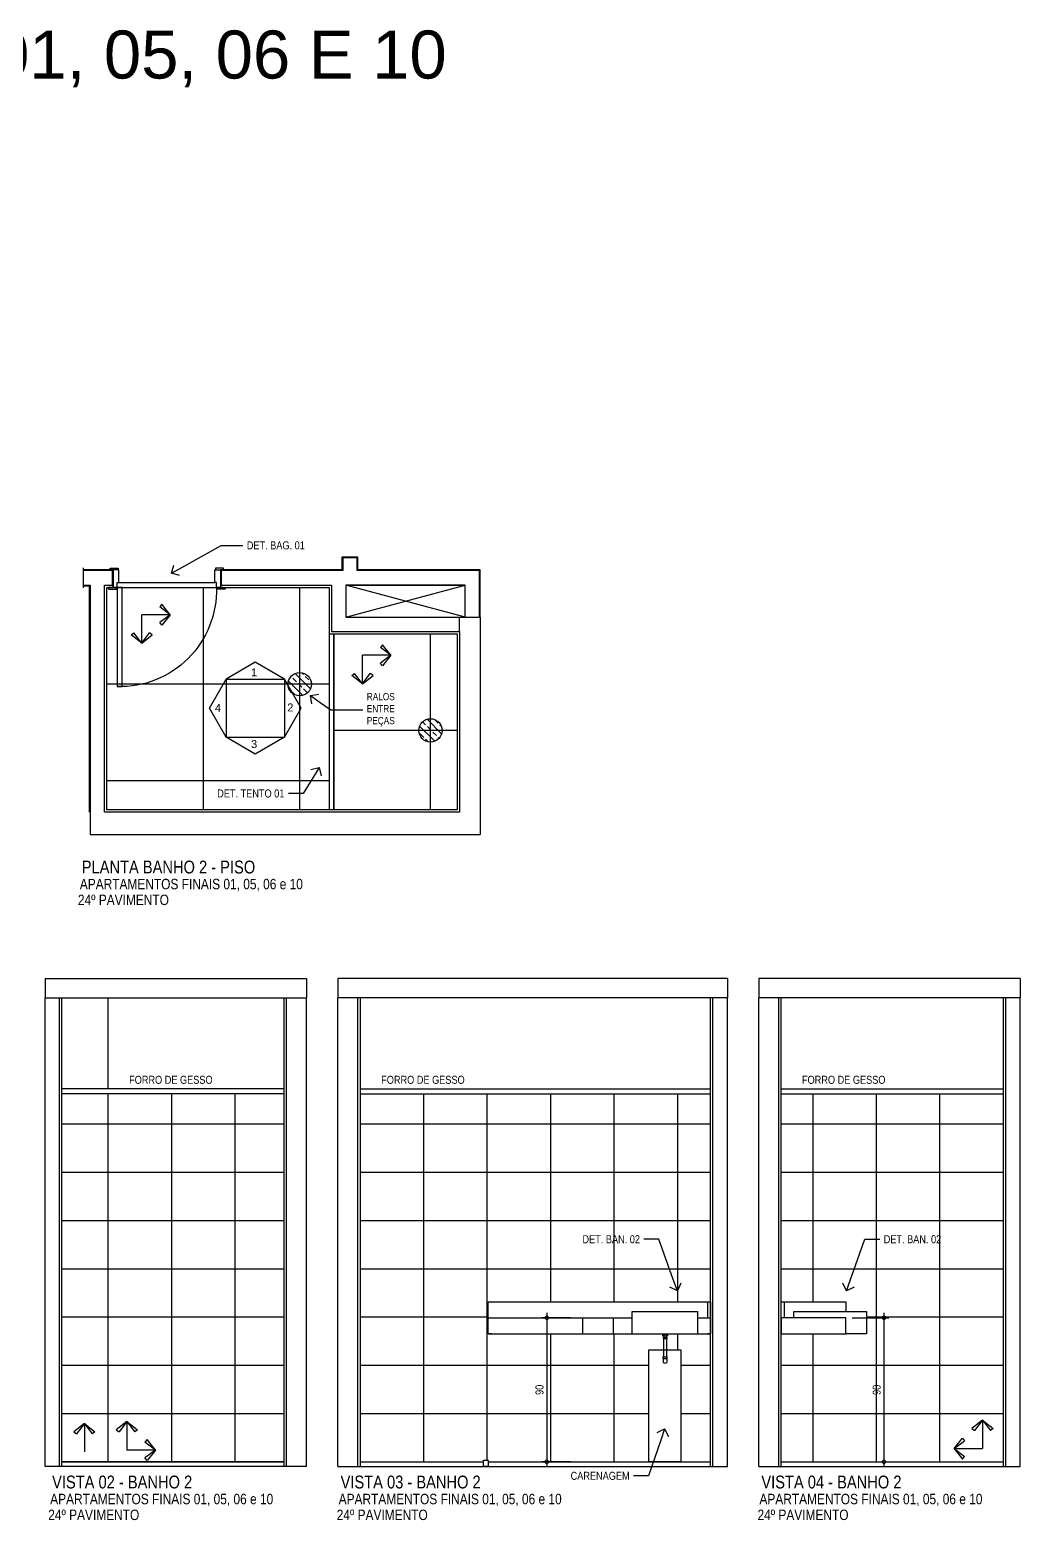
# Model space of a CAD drawing. Header units: metres. Extents: x 3 to 168, y -142 to 28.
# Drawn here: x 94.42 to 100.62, y -1.41 to 7.91 of the extents above; entities that cross this region are included whole.
import ezdxf
from ezdxf import colors
from ezdxf.entities.mleader import LeaderData, LeaderLine
from ezdxf.math import Vec2, Vec3

# ---------------------------------------------------------------- set-up
doc = ezdxf.new("R2010")
doc.units = ezdxf.units.M
doc.linetypes.add('DASHEDX2', pattern=[1.5, 1, -0.5])
for name, color, linetype in [('AI-Marcenaria', 2, 'Continuous'), ('ARQ-ALV ACAB', 4, 'Continuous'), ('ARQ-ALV OSSO', 5, 'Continuous'), ('ARQ-AUX', 7, 'Continuous'), ('ARQ-AUX1', 1, 'Continuous'), ('ARQ-AUX2', 2, 'Continuous'), ('ARQ-CAX @ 1', 1, 'Continuous'), ('ARQ-CERÂMICA', 7, 'Continuous'), ('ARQ-DIM', 2, 'Continuous'), ('ARQ-PRJ', 7, 'DASHEDX2'), ('ARQ-SIM', 1, 'Continuous'), ('ARQ-TXT', 2, 'Continuous')]:
    doc.layers.add(name, color=color, linetype=linetype)
doc.styles.add('Adesa', font='ARIALN.TTF')
doc.styles.add('Arial', font='arial.ttf')
doc.styles.get("Standard").update_dxf_attribs({"font": 'arial.ttf'})
doc.dimstyles.new('ADESA 1-0025', dxfattribs={"dimtxt": 0.05, "dimasz": 0.045, "dimexe": 0.03, "dimexo": 0.04, "dimgap": 0.02, "dimtad": 1, "dimtoh": 1, "dimdec": 0, "dimlfac": 100, "dimzin": 4, "dimtxsty": 'Adesa', "dimblk": 'DOTSMALL', "dimcen": 1, "dimdle": 0.03, "dimclrd": 1, "dimclre": 1, "dimclrt": 256, "dimazin": 1, "dimtm": 1e-09, "dimtfac": 1, "dimtdec": 0, "dimtix": 1, "dimtmove": 2, "dimatfit": 0, "dimldrblk": 'DOTSMALL', "dimfxl": 0.8, "dimtvp": 2, "dimtolj": 1, "dimtzin": 0, "dimarcsym": 0})
pattern_1 = [(0, (94.91474, -1.04352), (0, 0.301625), [])]

# ---------------------------------------------------------------- blocks, each defined once
blk = doc.blocks.new('*U26')
for points in [[(-0.665, -0.03), (-0.615, -0.03), (-0.615, -0.04), (-0.665, -0.04)], [(0.045, -0.03), (-0.005, -0.03), (-0.005, -0.04), (0.045, -0.04)], [(-0.675, -0.16), (-0.625, -0.16), (-0.625, -0.15), (-0.675, -0.15)], [(0, -0.15), (0, -0.77), (-0.03, -0.77), (-0.03, -0.15)], [(0.055, -0.16), (0.005, -0.16), (0.005, -0.15), (0.055, -0.15)]]:
    blk.add_lwpolyline(points, close=True)
for points in [[(-0.66, -0.15), (-0.62, -0.15), (-0.62, -0.12), (-0.61, -0.12), (-0.61, -0.04), (-0.645, -0.04), (-0.645, -0.15)], [(0.04, -0.15), (0, -0.15), (0, -0.12), (-0.01, -0.12), (-0.01, -0.04), (0.025, -0.04), (0.025, -0.15)]]:
    blk.add_lwpolyline(points)
at = {"layer": 'ARQ-PRJ'}
blk.add_arc((-0.0179, -0.1679), 0.6024, 178.29865, 271.70135, dxfattribs=at)
blk = doc.blocks.new('VISTA')
at = {"layer": 'ARQ-SIM'}
blk.add_lwpolyline([(-0.00525, -0.00909), (-0.00525, 0.00909), (0, 0)], close=True, dxfattribs=at)
at = {"layer": 'ARQ-SIM', "color": 5, "style": 'Adesa'}
blk.add_attdef('4', (-0.0019, -0.00135), '', height=0.0025, rotation=90, dxfattribs=at)
blk = doc.blocks.new('_Open90')
at = {"color": 0, "linetype": 'ByBlock', "lineweight": -2}
for p, q in [((0, 0), (-1, 0)), ((-0.5, 0.5), (0, 0)), ((0, 0), (-0.5, -0.5))]:
    blk.add_line(p, q, dxfattribs=at)
blk = doc.blocks.new('Seta para pag.piso')
for p, q in [((0, 0.1126), (-0.0418, 0.0796)), ((-0.0418, 0.0796), (-0.0312, 0.0715)), ((0, 0.1126), (-0.0312, 0.0715)), ((0, 0.1126), (0, 0)), ((0, 0.1126), (0.0418, 0.0795)), ((0, 0.1126), (0.0312, 0.0715)), ((0.0418, 0.0795), (0.0312, 0.0715)), ((-0.1126, 0), (-0.0795, 0.0418)), ((-0.1126, 0), (-0.0715, 0.0312)), ((-0.1126, 0), (0, 0)), ((-0.1126, 0), (-0.0796, -0.0418)), ((-0.1126, 0), (-0.0715, -0.0312)), ((-0.0795, 0.0418), (-0.0715, 0.0312)), ((-0.0796, -0.0418), (-0.0715, -0.0312))]:
    blk.add_line(p, q)
blk = doc.blocks.new('PL RALO')
at = {"layer": 'ARQ-AUX2'}
h = blk.add_hatch(dxfattribs=at)
h.set_pattern_fill('BRASS', color=8, scale=0.01, angle=315)
h.set_pattern_definition([(315, (-278.116365, 1040.018154), (0.0449012806, 0.0449012806), []), (315, (-278.093914, 1040.040605), (0.0449012806, 0.0449012806), [0.03175, -0.015875])])
edge = h.paths.add_edge_path()
edge.add_arc((0, 0), 0.0729, 270, 630)
blk.add_circle((0, 0), 0.0729, dxfattribs=at)
blk = doc.blocks.new('A$C6d6dbca2')
for p, q in [((0.0661, 0.1781), (0, 0.1259)), ((0, 0.1259), (0.0168, 0.1131)), ((0.0661, 0.1781), (0.0168, 0.1131)), ((0.0661, 0.1781), (0.0661, 0)), ((0.0661, 0.1781), (0.1323, 0.1259)), ((0.0661, 0.1781), (0.1155, 0.1132)), ((0.1323, 0.1259), (0.1155, 0.1132))]:
    blk.add_line(p, q)
blk = doc.blocks.new('_DotSmall')
at = {"color": 0, "linetype": 'ByBlock', "const_width": 0.5}
blk.add_lwpolyline([(-0.0625, 0, 1), (0.0625, 0, 1)], format="xyb", close=True, dxfattribs=at)
blk = doc.blocks.new('*D594')
at = {"layer": 'ARQ-DIM', "color": 1, "lineweight": -2, "transparency": 16777216}
for p, q in [((97.8059, -0.1435), (97.6269, -0.1435)), ((97.6569, -0.1135), (97.6569, -1.0735)), ((97.8059, -1.0435), (97.6269, -1.0435))]:
    blk.add_line(p, q, dxfattribs=at)
at = {"layer": 'Defpoints', "color": 0, "transparency": 16777216}
for p in [(97.8459, -0.1435), (97.6569, -1.0435), (97.8459, -1.0435)]:
    blk.add_point(p, dxfattribs=at)
at = {"layer": 'ARQ-DIM', "color": 1, "lineweight": -2, "transparency": 16777216, "xscale": 0.045, "yscale": 0.045, "zscale": 0.045}
for p, rotation in [((97.6569, -0.1435), 90), ((97.6569, -1.0435), 270)]:
    blk.add_blockref('_DotSmall', p, dxfattribs=dict(at, rotation=rotation))
at = {"layer": 'ARQ-DIM', "transparency": 16777216, "insert": (97.6114, -0.5935), "char_height": 0.05, "attachment_point": 5, "rotation": 90, "style": 'Adesa'}
blk.add_mtext('\\A1;90', dxfattribs=at)
blk = doc.blocks.new('*D595')
at = {"layer": 'ARQ-DIM', "color": 1, "lineweight": -2, "transparency": 16777216}
for p, q in [((99.5669, -0.1435), (99.7951, -0.1435)), ((99.7651, -0.1135), (99.7651, -1.0735)), ((99.5669, -1.0435), (99.7951, -1.0435))]:
    blk.add_line(p, q, dxfattribs=at)
at = {"layer": 'Defpoints', "color": 0, "transparency": 16777216}
for p in [(99.5269, -0.1435), (99.5269, -1.0435), (99.7651, -1.0435)]:
    blk.add_point(p, dxfattribs=at)
at = {"layer": 'ARQ-DIM', "color": 1, "lineweight": -2, "transparency": 16777216, "xscale": 0.045, "yscale": 0.045, "zscale": 0.045}
for p, rotation in [((99.7651, -0.1435), 90), ((99.7651, -1.0435), 270)]:
    blk.add_blockref('_DotSmall', p, dxfattribs=dict(at, rotation=rotation))
at = {"layer": 'ARQ-DIM', "transparency": 16777216, "insert": (99.7196, -0.5935), "char_height": 0.05, "attachment_point": 5, "rotation": 90, "style": 'Adesa'}
blk.add_mtext('\\A1;90', dxfattribs=at)
blk = doc.blocks.new('AREAS MOLHADAS')
at = {"layer": 'ARQ-CERÂMICA'}
h = blk.add_hatch(dxfattribs=at)
h.set_pattern_fill('NET', color=256, scale=0.19)
h.set_pattern_definition([(0, (94.9058, 4.4209), (0, 0.60325), []), (90, (94.9058, 4.4209), (-0.60325, 4e-17), [])])
h.paths.add_polyline_path([(96.2958, 3.0309), (94.9058, 3.0309), (94.9058, 4.4209), (96.2958, 4.4209)])
h = blk.add_hatch(dxfattribs=at)
h.set_pattern_fill('NET', color=256, scale=0.19)
h.set_pattern_definition([(0, (96.3258, 4.1309), (0, 0.60325), []), (90, (96.3258, 4.1309), (-0.60325, 4e-17), [])])
h.paths.add_polyline_path([(96.3258, 4.1309), (97.0958, 4.1309), (97.0958, 3.0309), (96.3258, 3.0309)])
h = blk.add_hatch(dxfattribs=at)
h.set_pattern_fill('LINE', color=256, scale=0.095)
h.set_pattern_definition(pattern_1)
h.paths.add_polyline_path([(94.9147, 1.2565), (94.6247, 1.2565), (94.6247, -1.0435), (94.9147, -1.0435)])
h = blk.add_hatch(dxfattribs=at)
h.set_pattern_fill('LINE', color=256, scale=0.095)
h.set_pattern_definition(pattern_1)
h.paths.add_polyline_path([(96.0148, 1.2565), (94.9147, 1.2565), (94.9147, -1.0435), (96.0148, -1.0435)])
h = blk.add_hatch(dxfattribs=at)
h.set_pattern_fill('LINE', color=256, scale=0.125, angle=90)
h.set_pattern_definition([(90, (94.91474, -1.0435), (-0.396875, 2e-17), [])])
h.paths.add_polyline_path([(96.0148, 1.2565), (94.9147, 1.2565), (94.9147, -1.0435), (96.0148, -1.0435)])
h = blk.add_hatch(dxfattribs=at)
h.set_pattern_fill('LINE', color=256, scale=0.095)
h.set_pattern_definition([(0, (96.49095, -1.04352), (0, 0.301625), [])])
h.paths.add_polyline_path([(98.6809, 1.2565), (96.491, 1.2565), (96.491, -1.0435), (97.2609, -1.0435), (97.2609, -1.0335), (97.2909, -1.0335), (97.2909, -1.0435), (98.2959, -1.0435), (98.2959, -0.3435), (98.386, -0.3435), (98.386, -0.2727), (98.3842, -0.2727), (98.3842, -0.2562), (98.3814, -0.2562), (98.3814, -0.2435), (97.2909, -0.2435), (97.2909, -0.0435), (97.3109, -0.0435), (98.6809, -0.0435)])
h.paths.add_polyline_path([(98.6809, -0.2435), (98.6609, -0.2435), (98.4115, -0.2435), (98.4115, -0.2663), (98.4078, -0.2663), (98.4078, -0.2727), (98.406, -0.2727), (98.406, -0.3435), (98.4959, -0.3435), (98.4959, -1.0435), (98.6809, -1.0435)], flags=17)
h = blk.add_hatch(dxfattribs=at)
h.set_pattern_fill('LINE', color=256, scale=0.125, angle=90)
h.set_pattern_definition([(90, (96.49095, -1.0435), (-0.396875, 2e-17), [])])
h.paths.add_polyline_path([(98.6809, -0.2435), (98.6609, -0.2435), (98.4115, -0.2435), (98.4115, -0.2562), (98.4052, -0.2562), (98.4052, -0.2663), (98.4078, -0.2663), (98.4078, -0.2727), (98.406, -0.2727), (98.406, -0.3435), (98.4959, -0.3435), (98.4959, -1.0435), (98.6809, -1.0435)], flags=17)
h.paths.add_polyline_path([(98.6809, 1.2565), (96.491, 1.2565), (96.491, -1.0435), (97.2609, -1.0435), (97.2609, -1.0335), (97.2909, -1.0335), (97.2909, -1.0435), (98.2959, -1.0435), (98.2959, -0.3435), (98.386, -0.3435), (98.386, -0.2727), (98.3842, -0.2727), (98.3842, -0.2663), (98.3877, -0.2562), (98.3814, -0.2562), (98.3814, -0.2435), (97.2909, -0.2435), (97.2909, -0.0435), (97.3109, -0.0435), (98.6809, -0.0435)])
h = blk.add_hatch(dxfattribs=at)
h.set_pattern_fill('LINE', color=256, scale=0.095)
h.set_pattern_definition([(0, (100.51205, -1.04352), (0, 0.301625), [])])
h.paths.add_polyline_path([(100.5121, 1.2565), (99.122, 1.2565), (99.122, -0.0435), (99.142, -0.0435), (99.5269, -0.0435), (99.5269, -0.1035), (99.6569, -0.1035), (99.6569, -0.2435), (99.5269, -0.2435), (99.5269, -0.2435), (99.122, -0.2435), (99.122, -1.0435), (100.5121, -1.0435)])
h = blk.add_hatch(dxfattribs=at)
h.set_pattern_fill('LINE', color=256, scale=0.125, angle=90)
h.set_pattern_definition([(90, (100.51205, -1.0435), (-0.396875, 2e-17), [])])
h.paths.add_polyline_path([(100.5121, 1.2565), (99.122, 1.2565), (99.122, -0.0435), (99.142, -0.0435), (99.5269, -0.0435), (99.5269, -0.1035), (99.6569, -0.1035), (99.6569, -0.2435), (99.5269, -0.2435), (99.5269, -0.2435), (99.122, -0.2435), (99.122, -1.0435), (100.5121, -1.0435)])
at = {"ltscale": 0.475}
blk.add_lwpolyline([(99.5269, -0.2385), (99.5269, -0.1435), (99.2075, -0.1435)], dxfattribs=at)
at = {"layer": 'AI-Marcenaria'}
blk.add_lwpolyline([(99.122, -0.2435), (99.5269, -0.2435), (99.5269, -0.1435), (99.122, -0.1435)], close=True, dxfattribs=at)
at = {"layer": 'ARQ-ALV ACAB'}
for p, q in [((94.9458, 4.5309), (94.7604, 4.5309)), ((94.9458, 4.4209), (94.9458, 4.5309)), ((96.3758, 4.5309), (95.6158, 4.5309)), ((95.6158, 4.5309), (95.6158, 4.4209)), ((97.2408, 4.5309), (96.4758, 4.5309)), ((97.2408, 4.2359), (97.2408, 4.5309)), ((94.7604, 4.4309), (94.7958, 4.4309)), ((94.7958, 4.4309), (94.7958, 3.0159)), ((94.9058, 3.0309), (94.9058, 4.4209)), ((94.9058, 4.4209), (94.9458, 4.4209)), ((95.6158, 4.4209), (96.2958, 4.4209)), ((96.2958, 4.4209), (96.2958, 4.1309)), ((96.2958, 4.1309), (97.0958, 4.1309)), ((97.0958, 4.1309), (97.0958, 3.0309)), ((96.3058, 3.0309), (94.9058, 3.0309)), ((97.0958, 3.0309), (96.3058, 3.0309)), ((96.3058, 3.0309), (96.3058, 3.0309)), ((94.6247, -1.0735), (94.6247, 1.8565)), ((96.0148, -1.0735), (96.0148, 1.8565)), ((96.491, -1.0735), (96.491, 1.8565)), ((98.6809, -1.0735), (98.6809, 1.8565)), ((99.122, -1.0735), (99.122, 1.8565)), ((100.5121, -1.0735), (100.5121, 1.8565)), ((96.0148, -1.0435), (94.6247, -1.0435)), ((96.491, -1.0435), (97.2609, -1.0435)), ((97.2909, -1.0435), (98.6809, -1.0435)), ((99.122, -1.0435), (100.5121, -1.0435))]:
    blk.add_line(p, q, dxfattribs=at)
blk.add_lwpolyline([(96.4758, 4.5309), (96.4758, 4.6109), (96.3758, 4.6109), (96.3758, 4.5309)], dxfattribs=at)
blk.add_lwpolyline([(97.2609, -1.0335), (97.2909, -1.0335), (97.2909, -1.0735), (97.2609, -1.0735)], close=True, dxfattribs=at)
at = {"layer": 'ARQ-ALV OSSO'}
for p, q in [((97.2408, 4.5259), (96.4758, 4.5259)), ((97.2358, 4.2359), (97.2358, 4.5309)), ((94.5198, -1.0735), (94.5198, 1.8565)), ((94.6098, -1.0735), (94.6098, 1.8565)), ((96.0298, -1.0735), (96.0298, 1.8565)), ((96.1548, -1.0735), (96.1548, 1.8565)), ((96.3509, -1.0735), (96.3509, 1.8565)), ((96.476, -1.0735), (96.476, 1.8565)), ((98.6959, -1.0735), (98.6959, 1.8565)), ((98.7859, -1.0735), (98.7859, 1.8565)), ((98.982, -1.0735), (98.982, 1.8565)), ((99.107, -1.0735), (99.107, 1.8565)), ((100.527, -1.0735), (100.527, 1.8565)), ((100.617, -1.0735), (100.617, 1.8565)), ((96.1548, -1.0735), (94.5198, -1.0735)), ((96.3509, -1.0735), (98.7859, -1.0735)), ((98.982, -1.0735), (100.617, -1.0735))]:
    blk.add_line(p, q, dxfattribs=at)
for points in [[(96.4758, 4.5259), (96.4708, 4.5259), (96.4708, 4.6059), (96.3808, 4.6059), (96.3808, 4.5259), (96.3758, 4.5259)], [(94.7604, 4.5309), (94.7958, 4.5309), (94.8558, 4.5309), (94.8958, 4.5309)], [(97.1108, 4.1459), (97.1108, 3.0159), (96.3108, 3.0159), (96.3108, 3.0159), (94.8908, 3.0159), (94.8908, 4.4359), (94.9408, 4.4359), (94.9408, 4.5259), (94.7604, 4.5259)], [(96.3758, 4.5259), (95.6208, 4.5259), (95.6208, 4.4359), (96.3108, 4.4359)], [(94.7604, 4.4359), (94.8008, 4.4359), (94.8008, 2.8759)], [(96.3108, 4.4359), (96.3108, 4.1459), (97.1108, 4.1459)], [(96.4008, 4.4359), (97.1458, 4.4359)], [(96.4008, 4.4359), (96.4008, 4.2359), (97.1458, 4.2359)], [(97.1108, 4.1459), (97.1108, 4.2359), (97.2358, 4.2359), (97.2408, 4.2359), (97.2408, 2.8775)], [(94.8008, 2.8775), (97.2408, 2.8775)]]:
    blk.add_lwpolyline(points, dxfattribs=at)
blk.add_lwpolyline([(96.4008, 4.4359), (96.4008, 4.2359), (97.1458, 4.2359), (97.1458, 4.4359)], close=True, dxfattribs=at)
at = {"layer": 'ARQ-AUX'}
blk.add_lwpolyline([(94.7604, 4.4173), (94.7604, 4.5437)], dxfattribs=at)
at = {"layer": 'ARQ-AUX1'}
for p, q in [((96.0148, 1.2865), (94.6247, 1.2865)), ((96.0148, 1.2565), (94.6247, 1.2565)), ((96.491, 1.2865), (98.6809, 1.2865)), ((96.491, 1.2565), (98.6809, 1.2565)), ((99.122, 1.2865), (100.5121, 1.2865)), ((99.122, 1.2565), (100.5121, 1.2565))]:
    blk.add_line(p, q, dxfattribs=at)
for points in [[(94.9708, 4.4209), (95.5908, 4.4209)], [(94.9808, 4.4509), (95.582, 4.4509)], [(96.2958, 4.1309), (96.2958, 3.0309)], [(96.3258, 4.1309), (96.3258, 3.0309)]]:
    blk.add_lwpolyline(points, dxfattribs=at)
blk.add_lwpolyline([(98.2959, -0.3435), (98.4959, -0.3435), (98.4959, -1.0435), (98.2959, -1.0435)], close=True, dxfattribs=at)
at = {"layer": 'ARQ-AUX2'}
for p, q in [((94.5198, 1.9765), (96.1548, 1.9765)), ((98.7859, 1.9765), (96.3509, 1.9765)), ((100.617, 1.9765), (98.982, 1.9765)), ((94.5198, 1.8565), (96.1548, 1.8565)), ((94.9147, 1.2865), (94.9147, 1.8565)), ((98.7859, 1.8565), (96.3509, 1.8565)), ((100.617, 1.8565), (98.982, 1.8565)), ((94.9147, -1.0435), (94.9147, 1.2565)), ((97.2909, -0.0435), (98.6809, -0.0435)), ((97.2909, -0.2435), (97.2909, -0.0435)), ((97.2909, -0.0435), (97.3109, -0.0435)), ((98.6609, -0.0435), (98.6609, -0.1435)), ((97.2909, -0.1435), (98.1909, -0.1435)), ((98.1909, -0.1035), (98.6009, -0.1035)), ((98.1909, -0.2435), (98.1909, -0.1035)), ((98.6009, -0.2435), (98.6009, -0.1035)), ((98.6009, -0.1435), (98.6809, -0.1435)), ((97.2909, -0.2435), (98.6809, -0.2435)), ((97.3109, -0.2435), (97.2909, -0.2435)), ((98.3814, -0.2467), (98.4115, -0.2467)), ((98.3814, -0.2467), (98.3814, -0.2562)), ((98.3814, -0.2562), (98.4115, -0.2562)), ((98.3827, -0.2435), (98.3827, -0.2467)), ((98.3842, -0.2663), (98.3842, -0.2727)), ((98.3842, -0.2663), (98.4078, -0.2663)), ((98.3842, -0.2727), (98.4078, -0.2727)), ((98.386, -0.2727), (98.386, -0.3879)), ((98.3877, -0.2467), (98.3877, -0.2562)), ((98.3877, -0.2562), (98.3877, -0.2663)), ((98.4052, -0.2467), (98.4052, -0.2562)), ((98.4052, -0.2562), (98.4052, -0.2668)), ((98.406, -0.2727), (98.406, -0.3879)), ((98.4078, -0.2663), (98.4078, -0.2727)), ((98.4101, -0.2435), (98.4101, -0.2467)), ((98.4115, -0.2467), (98.4115, -0.2562)), ((98.3833, -0.3879), (98.3833, -0.3974)), ((98.3833, -0.3879), (98.4085, -0.3879)), ((98.3833, -0.3974), (98.4085, -0.3974)), ((98.3846, -0.3974), (98.3846, -0.4221)), ((98.4076, -0.3974), (98.4076, -0.4221)), ((98.4085, -0.3879), (98.4085, -0.3974))]:
    blk.add_line(p, q, dxfattribs=at)
for points in [[(94.5198, 1.9765), (94.5198, 1.8565)], [(96.1548, 1.9765), (96.1548, 1.8565)], [(96.3509, 1.9765), (96.3509, 1.8565)], [(98.7859, 1.9765), (98.7859, 1.8565)], [(98.982, 1.9765), (98.982, 1.8565)], [(100.617, 1.9765), (100.617, 1.8565)], [(98.6609, -0.0435), (98.6809, -0.0435), (98.6809, -0.2435), (98.6609, -0.2435)], [(99.4269, -0.1435), (99.4269, -0.1435), (99.122, -0.1435), (99.122, -0.0435), (99.2454, -0.0435)], [(99.142, -0.0435), (99.5269, -0.0435), (99.5269, -0.1035)], [(97.8809, -0.1435), (97.8809, -0.2435)], [(98.0709, -0.1435), (98.0709, -0.2435)], [(99.2075, -0.1435), (99.202, -0.1435), (99.202, -0.1035), (99.6569, -0.1035), (99.6569, -0.2435), (99.5269, -0.2435)]]:
    blk.add_lwpolyline(points, dxfattribs=at)
blk.add_lwpolyline([(99.122, -0.0435), (99.142, -0.0435), (99.142, -0.1435), (99.122, -0.1435)], close=True, dxfattribs=at)
blk.add_arc((98.3961, -0.4106), 0.0163, 225, 315, dxfattribs=at)
at = {"layer": 'ARQ-CERÂMICA'}
for points in [[(96.2958, 3.0309), (94.9058, 3.0309), (94.9058, 4.4209), (96.2958, 4.4209)], [(96.3258, 4.1309), (97.0958, 4.1309), (97.0958, 3.0309), (96.3258, 3.0309)]]:
    blk.add_lwpolyline(points, close=True, dxfattribs=at)
at = {"layer": 'ARQ-SIM'}
for points in [[(97.1458, 4.2359), (96.4008, 4.4359)], [(96.4008, 4.2359), (97.1458, 4.4359)]]:
    blk.add_lwpolyline(points, dxfattribs=at)
at = {"layer": 'ARQ-CAX @ 1', "xscale": -1}
blk.add_blockref('*U26', (94.9708, 4.5709), dxfattribs=at)
at = {"layer": 'ARQ-CERÂMICA', "yscale": 1.58230973583663, "zscale": 1.58230973583663}
for p, xscale, rotation in [((95.1238, 4.2504), 1.58230973583663, 180), ((96.5041, 3.9969), 1.58230973583663, 180), ((95.0314, -0.97), 1.58230973583663, 270), ((100.3814, -0.9611), -1.58230973583663, 90)]:
    blk.add_blockref('Seta para pag.piso', p, dxfattribs=dict(at, xscale=xscale, rotation=rotation))
at = {"layer": 'ARQ-CERÂMICA'}
for name, p in [('PL RALO', (96.1118, 3.8158)), ('PL RALO', (96.9294, 3.5273)), ('A$C6d6dbca2', (94.6992, -0.982))]:
    blk.add_blockref(name, p, dxfattribs=at)
at = {"layer": 'ARQ-SIM', "ltscale": 0.03}
ref = blk.add_blockref('VISTA', (95.8344, 3.953), dxfattribs=dict(at, xscale=-20.00000000011565, yscale=20.00000000011565, zscale=20.00000000011565, rotation=270))
ref.add_attrib('4', '1', (95.8074, 3.865), dxfattribs={"color": 3, "height": 0.05, "style": 'Arial'})
ref = blk.add_blockref('VISTA', (95.8344, 3.953), dxfattribs=dict(at, xscale=-20.00000000011565, yscale=20.00000000011565, zscale=20.00000000011565, rotation=270))
ref.add_attrib('4', '1', (95.8074, 3.865), dxfattribs={"color": 3, "height": 0.05, "style": 'Arial'})
ref = blk.add_blockref('VISTA', (95.5476, 3.6662), dxfattribs=dict(at, xscale=20.00000000011565, yscale=20.00000000011565, zscale=20.00000000011565, rotation=180))
ref.add_attrib('4', '4', (95.5816, 3.6432), dxfattribs={"color": 3, "height": 0.05, "style": 'Arial'})
ref = blk.add_blockref('VISTA', (95.5476, 3.6662), dxfattribs=dict(at, xscale=20.00000000011565, yscale=20.00000000011565, zscale=20.00000000011565, rotation=180))
ref.add_attrib('4', '4', (95.5816, 3.6432), dxfattribs={"color": 3, "height": 0.05, "style": 'Arial'})
ref = blk.add_blockref('VISTA', (96.1213, 3.6662), dxfattribs=dict(at, xscale=-20.00000000011565, yscale=20.00000000011565, zscale=20.00000000011565, rotation=180))
ref.add_attrib('4', '2', (96.0341, 3.6456), dxfattribs={"color": 3, "height": 0.05, "style": 'Arial'})
ref = blk.add_blockref('VISTA', (96.1213, 3.6662), dxfattribs=dict(at, xscale=-20.00000000011565, yscale=20.00000000011565, zscale=20.00000000011565, rotation=180))
ref.add_attrib('4', '2', (96.0341, 3.6456), dxfattribs={"color": 3, "height": 0.05, "style": 'Arial'})
ref = blk.add_blockref('VISTA', (95.8344, 3.3793), dxfattribs=dict(at, xscale=20.00000000011565, yscale=20.00000000011565, zscale=20.00000000011565, rotation=270))
ref.add_attrib('4', '3', (95.8074, 3.4173), dxfattribs={"color": 3, "height": 0.05, "style": 'Arial'})
ref = blk.add_blockref('VISTA', (95.8344, 3.3793), dxfattribs=dict(at, xscale=20.00000000011565, yscale=20.00000000011565, zscale=20.00000000011565, rotation=270))
ref.add_attrib('4', '3', (95.8074, 3.4173), dxfattribs={"color": 3, "height": 0.05, "style": 'Arial'})
at = {"insert": (88.9728, 7.901), "char_height": 0.3, "attachment_point": 1}
blk.add_mtext_dynamic_manual_height_columns('DUPLEX INFERIOR FINAL 01, 05, 06 E 10', width=12.461422, gutter_width=12.5, heights=[0], dxfattribs=at)
at = {"layer": 'ARQ-TXT', "ltscale": 0.5, "style": 'Adesa'}
for s, p in [('PLANTA BANHO 2 - PISO', (94.7492, 2.6334)), ('VISTA 02 - BANHO 2', (94.5638, -1.2098)), ('VISTA 03 - BANHO 2', (96.3676, -1.2098)), ('VISTA 04 - BANHO 2', (98.9986, -1.2098))]:
    blk.add_text(s, height=0.08, dxfattribs=at).set_placement(p)
at = {"layer": 'ARQ-TXT', "style": 'Adesa'}
for s, height, p in [('APARTAMENTOS FINAIS 01, 05, 06 e 10', 0.065, (94.7371, 2.5346, 108.9697)), ('24º PAVIMENTO', 0.065, (94.725, 2.4358, 217.9394)), ('FORRO DE GESSO', 0.05, (95.0452, 1.3188, 108.9697)), ('FORRO DE GESSO', 0.05, (96.6214, 1.3188, 108.9697)), ('FORRO DE GESSO', 0.05, (99.2525, 1.3188, 108.9697)), ('APARTAMENTOS FINAIS 01, 05, 06 e 10', 0.065, (94.5517, -1.3086, 108.9697)), ('APARTAMENTOS FINAIS 01, 05, 06 e 10', 0.065, (96.3555, -1.3086, 108.9697)), ('APARTAMENTOS FINAIS 01, 05, 06 e 10', 0.065, (98.9865, -1.3086, 108.9697)), ('24º PAVIMENTO', 0.065, (94.5396, -1.4074, 217.9394)), ('24º PAVIMENTO', 0.065, (96.3434, -1.4074, 217.9394)), ('24º PAVIMENTO', 0.065, (98.9745, -1.4074, 217.9394))]:
    blk.add_text(s, height=height, dxfattribs=at).set_placement(p)
at = {"layer": 'ARQ-DIM'}
for base, p1, p2, picture, middle in [((97.6569, -1.0435), (97.8459, -0.1435), (97.8459, -1.0435), '*D594', (97.6114, -0.5935)), ((99.7651, -1.0435), (99.5269, -0.1435), (99.5269, -1.0435), '*D595', (99.7196, -0.5935))]:
    dim = blk.add_linear_dim(base=base, p1=p1, p2=p2, angle=90, dimstyle='ADESA 1-0025', dxfattribs=at)
    dim.commit()
    dim.dimension.update_dxf_attribs({"geometry": picture, "text_midpoint": middle})
at = {"layer": 'ARQ-SIM'}
ml = blk.add_multileader_mtext('Standard', dxfattribs=at)
ml.set_content('DET. BAG. 01', color=2, style='Adesa')
ml.set_leader_properties(color=256)
ml.set_arrow_properties(name='OPEN90')
ml.build(insert=Vec2(0, 0))
ml.multileader.update_dxf_attribs({"text_left_attachment_type": 2, "text_right_attachment_type": 2, "dogleg_length": 0.2, "arrow_head_size": 0.075})
ctx = ml.context
ctx.base_point, ctx.char_height, ctx.arrow_head_size, ctx.landing_gap_size, ctx.plane_origin = Vec3(95.7561, 4.6829), 0.05, 0.075, 0.025, Vec3(95.3228, 4.0529)
ctx.left_attachment, ctx.right_attachment = 2, 2
notes = []
notes.append((ctx, [(0, (1, 1, 0), (95.6203, 4.6829), (1, 0), 0.1358, [(0, [(95.3101, 4.5089)], 0, [])])]))
ctx.mtext.insert, ctx.mtext.flow_direction = Vec3(95.7811, 4.7087), 5
ml = blk.add_multileader_mtext('Standard', dxfattribs=at)
ml.set_content('DET. BAG. 01', color=2, style='Adesa')
ml.set_leader_properties(color=256)
ml.set_arrow_properties(name='OPEN90')
ml.build(insert=Vec2(0, 0))
ml.multileader.update_dxf_attribs({"text_left_attachment_type": 2, "text_right_attachment_type": 2, "dogleg_length": 0.2, "arrow_head_size": 0.075})
ctx = ml.context
ctx.base_point, ctx.char_height, ctx.arrow_head_size, ctx.landing_gap_size, ctx.plane_origin = Vec3(95.7561, 4.6829), 0.05, 0.075, 0.025, Vec3(95.3228, 4.3829)
ctx.left_attachment, ctx.right_attachment = 2, 2
notes.append((ctx, [(0, (1, 1, 0), (95.6203, 4.6829), (1, 0), 0.1358, [(0, [(95.3101, 4.5089)], 0, [])])]))
ctx.mtext.insert, ctx.mtext.flow_direction = Vec3(95.7811, 4.7087), 5
ml = blk.add_multileader_mtext('Standard', dxfattribs=at)
ml.set_content('RALOS ENTRE PEÇAS', color=2, style='Adesa')
ml.set_leader_properties(color=256)
ml.set_arrow_properties(name='OPEN90')
ml.build(insert=Vec2(0, 0))
ml.multileader.update_dxf_attribs({"text_left_attachment_type": 2, "text_right_attachment_type": 2, "dogleg_length": 0.2, "arrow_head_size": 0.075})
ctx = ml.context
ctx.base_point, ctx.char_height, ctx.arrow_head_size, ctx.landing_gap_size, ctx.plane_origin = Vec3(96.5064, 3.656), 0.045, 0.075, 0.025, Vec3(96.3061, 3.5541)
ctx.left_attachment, ctx.right_attachment = 2, 2
notes.append((ctx, [(0, (1, 1, 0), (96.3064, 3.656), (1, 0), 0.2, [(0, [(96.1787, 3.7454)], 0, [])])]))
ctx.mtext.insert, ctx.mtext.width, ctx.mtext.flow_direction = Vec3(96.5314, 3.7607), 0.142536, 5
ml = blk.add_multileader_mtext('Standard', dxfattribs=at)
ml.set_content('DET. TENTO 01', color=2, style='Adesa')
ml.set_leader_properties(color=256)
ml.set_arrow_properties(name='OPEN90')
ml.build(insert=Vec2(0, 0))
ml.multileader.update_dxf_attribs({"text_left_attachment_type": 2, "text_right_attachment_type": 2, "dogleg_length": 0.2, "arrow_head_size": 0.075})
ctx = ml.context
ctx.base_point, ctx.char_height, ctx.arrow_head_size, ctx.landing_gap_size, ctx.plane_origin = Vec3(95.586, 3.1323), 0.05, 0.075, 0.025, Vec3(96.2206, 3.1357)
ctx.left_attachment, ctx.right_attachment, ctx.text_align_type = 2, 2, 2
notes.append((ctx, [(0, (1, 1, 0), (96.1333, 3.1323), (-1, 0), 0.0921, [(0, [(96.2337, 3.2946)], 0, [])])]))
ctx.mtext.insert, ctx.mtext.alignment, ctx.mtext.flow_direction = Vec3(96.0162, 3.1582), 3, 5
ml = blk.add_multileader_mtext('Standard', dxfattribs=at)
ml.set_content('DET. BAN. 02', color=2, style='Adesa')
ml.set_leader_properties(color=256)
ml.set_arrow_properties(name='OPEN90')
ml.build(insert=Vec2(0, 0))
ml.multileader.update_dxf_attribs({"text_left_attachment_type": 2, "text_right_attachment_type": 2, "dogleg_length": 0.2, "arrow_head_size": 0.075})
ctx = ml.context
ctx.base_point, ctx.char_height, ctx.arrow_head_size, ctx.landing_gap_size, ctx.plane_origin = Vec3(97.8621, 0.3469), 0.05, 0.075, 0.025, Vec3(98.0645, 1.0785)
ctx.left_attachment, ctx.right_attachment, ctx.text_align_type = 2, 2, 2
notes.append((ctx, [(1, (1, 1, 0), (98.3574, 0.3469), (-1, 0), 0.093, [(0, [(98.4732, 0.0251)], 0, [])])]))
ctx.mtext.insert, ctx.mtext.alignment, ctx.mtext.flow_direction = Vec3(98.2395, 0.3724), 3, 5
ml = blk.add_multileader_mtext('Standard', dxfattribs=at)
ml.set_content('DET. BAN. 02', color=2, style='Adesa')
ml.set_leader_properties(color=256)
ml.set_arrow_properties(name='OPEN90')
ml.build(insert=Vec2(0, 0))
ml.multileader.update_dxf_attribs({"text_left_attachment_type": 2, "text_right_attachment_type": 2, "dogleg_length": 0.2, "arrow_head_size": 0.075})
ctx = ml.context
ctx.base_point, ctx.char_height, ctx.arrow_head_size, ctx.landing_gap_size, ctx.plane_origin = Vec3(99.7386, 0.3469), 0.05, 0.075, 0.025, Vec3(99.9386, 1.0785)
ctx.left_attachment, ctx.right_attachment = 2, 2
notes.append((ctx, [(1, (1, 1, 0), (99.6457, 0.3469), (1, 0), 0.093, [(0, [(99.5299, 0.0251)], 0, [])])]))
ctx.mtext.insert, ctx.mtext.flow_direction = Vec3(99.7636, 0.3724), 5
ml = blk.add_multileader_mtext('Standard', dxfattribs=at)
ml.set_content('CARENAGEM', color=2, style='Adesa')
ml.set_leader_properties(color=256)
ml.set_arrow_properties(name='OPEN90')
ml.build(insert=Vec2(0, 0))
ml.multileader.update_dxf_attribs({"text_left_attachment_type": 2, "text_right_attachment_type": 2, "dogleg_length": 0.2, "arrow_head_size": 0.075})
ctx = ml.context
ctx.base_point, ctx.char_height, ctx.arrow_head_size, ctx.landing_gap_size, ctx.plane_origin = Vec3(97.7879, -1.1318), 0.05, 0.075, 0.025, Vec3(98.6925, -0.4002)
ctx.left_attachment, ctx.right_attachment, ctx.text_align_type = 2, 2, 2
notes.append((ctx, [(0, (1, 1, 0), (98.293, -1.1318), (-1, 0), 0.093, [(0, [(98.3937, -0.837)], 0, [])])]))
ctx.mtext.insert, ctx.mtext.alignment, ctx.mtext.flow_direction = Vec3(98.175, -1.106), 3, 5
for ctx, leaders in notes:
    for number, flags, end, landing, length, lines in leaders:
        leader = LeaderData()
        leader.index, (leader.has_last_leader_line, leader.has_dogleg_vector, leader.attachment_direction) = number, flags
        leader.last_leader_point, leader.dogleg_vector, leader.dogleg_length = Vec3(end), Vec3(landing), length
        for number, points, colour, breaks in lines:
            line = LeaderLine()
            line.index, line.vertices, line.color, line.breaks = number, Vec3.list(points), colors.encode_raw_color(colour), breaks
            leader.lines.append(line)
        ctx.leaders.append(leader)

msp = doc.modelspace()

# ---------------------------------------------------------------- block references
msp.add_blockref('AREAS MOLHADAS', (0, 0))

doc.saveas('drawing.dxf')
